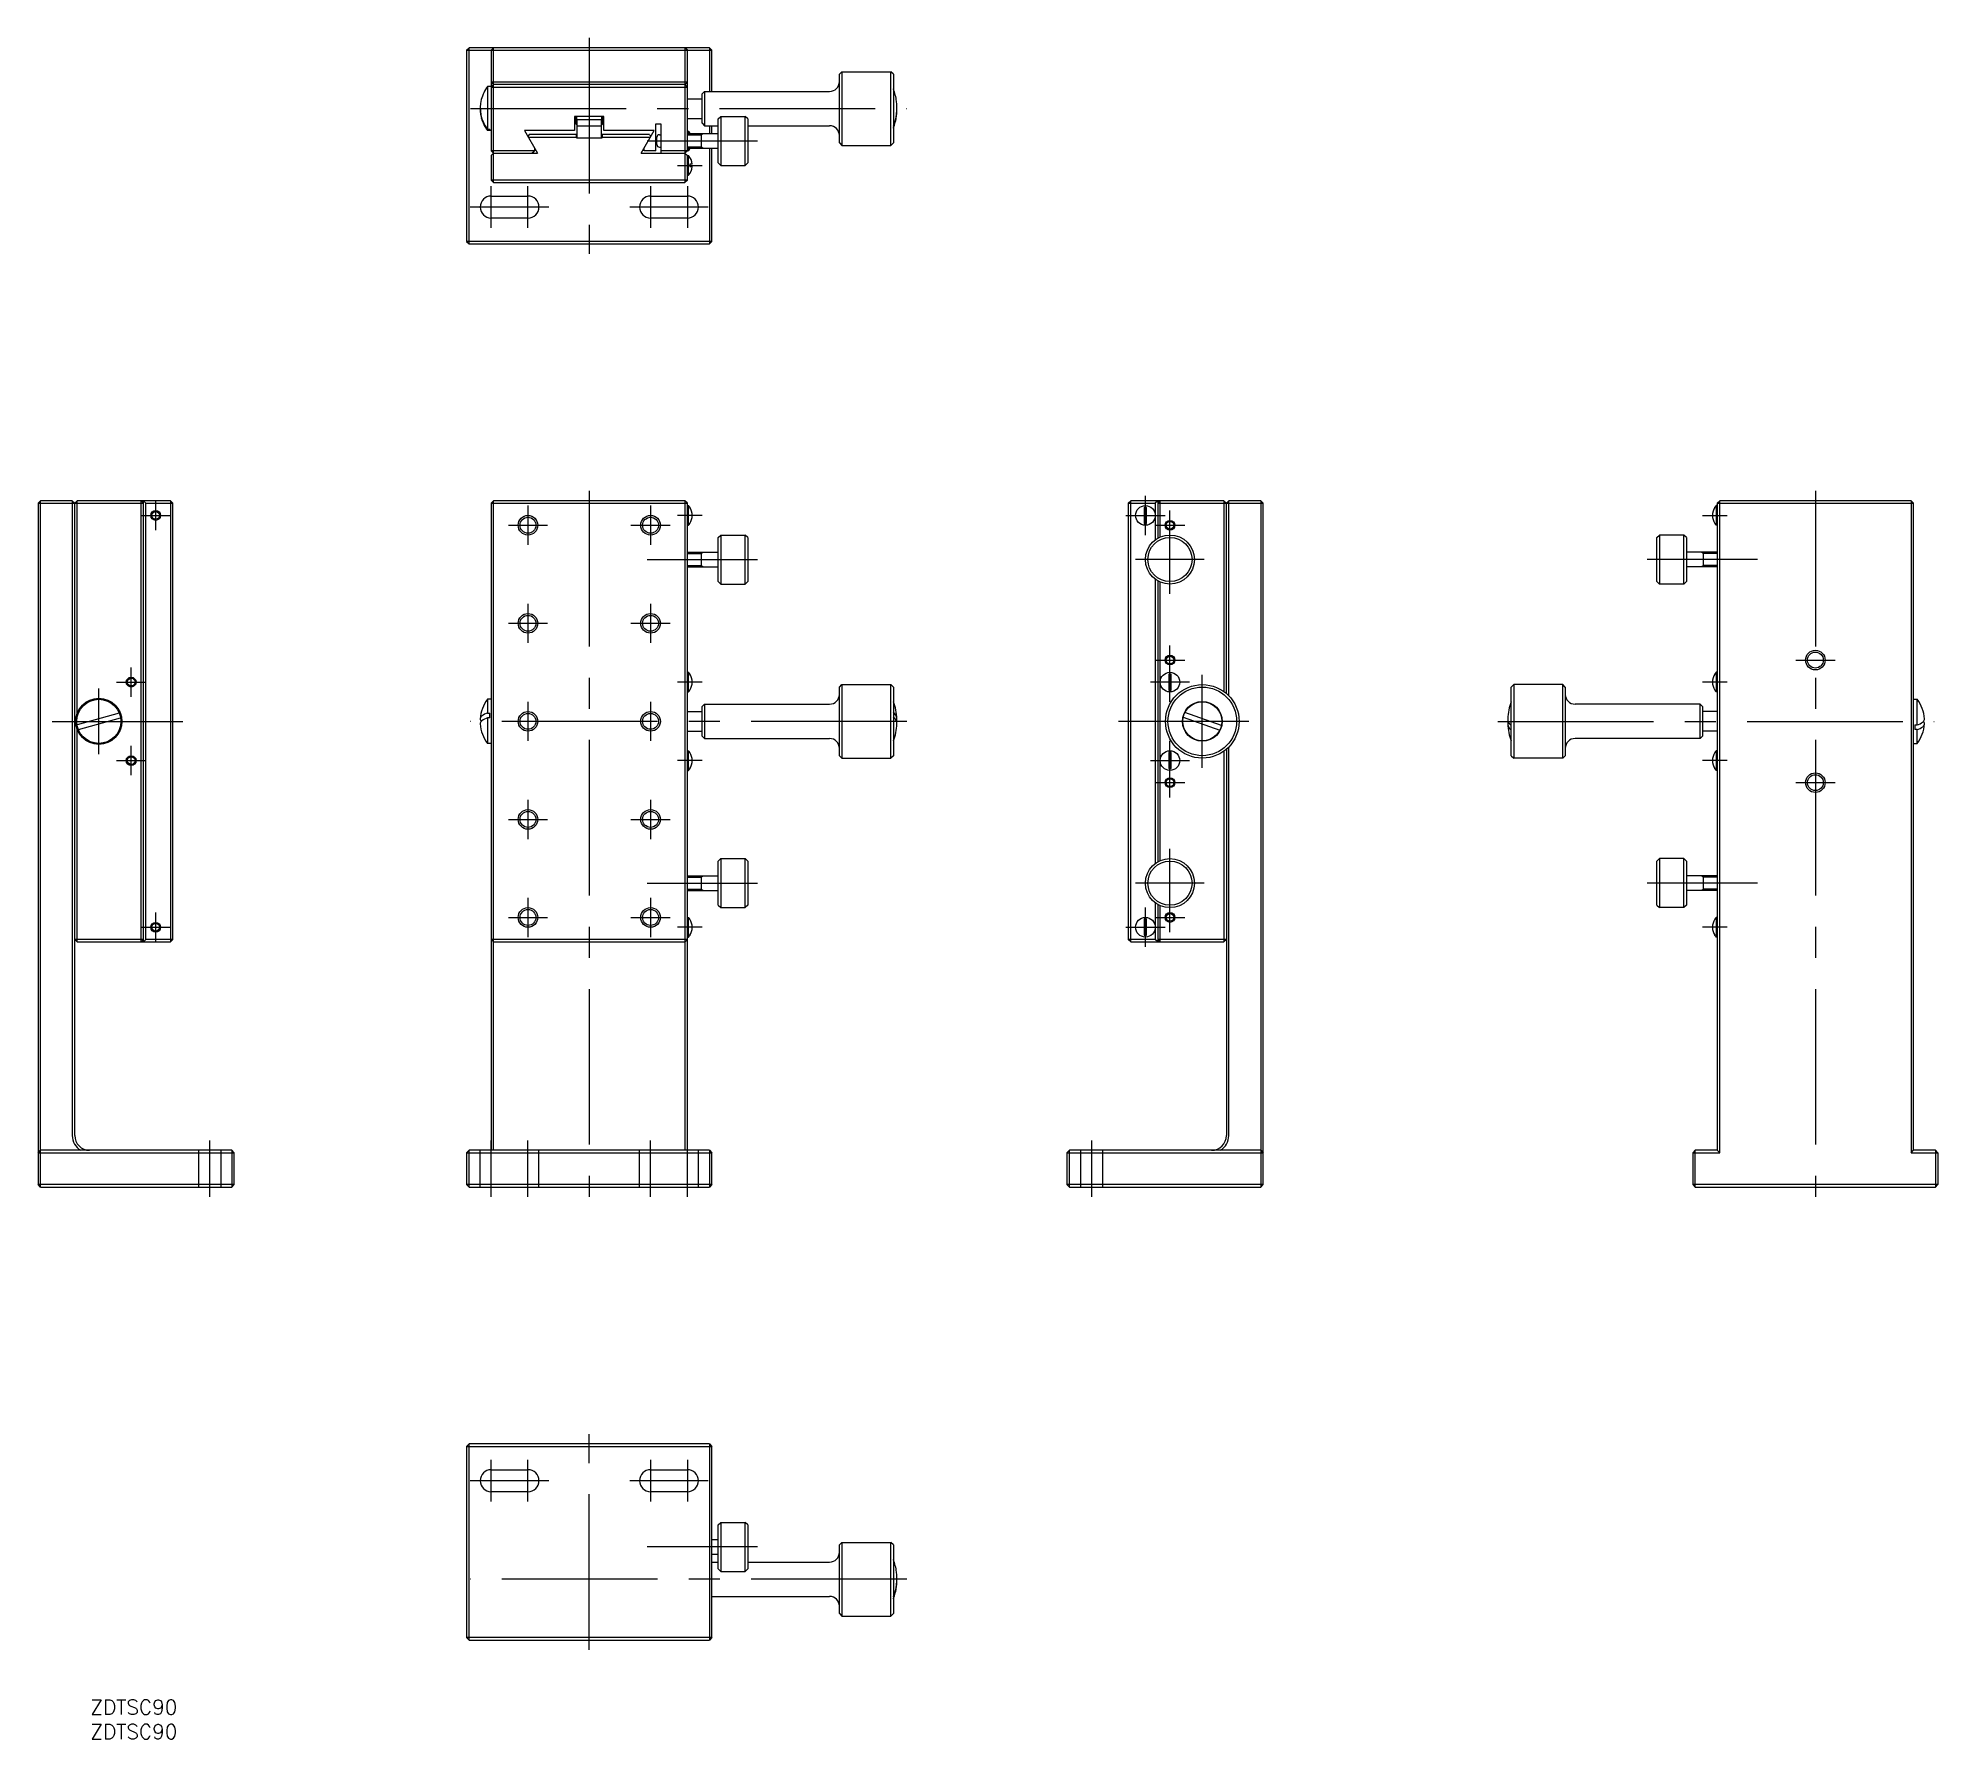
# Model space of a CAD drawing. Extents: x -112 to 275, y -33 to 314.
import ezdxf

# ---------------------------------------------------------------- set-up
doc = ezdxf.new("R2010")
doc.units = 0
doc.linetypes.add('CENTER', pattern=[50.8, 31.75, -6.35, 6.35, -6.35])
doc.linetypes.add('DASHED', pattern=[19.05, 12.7, -6.35])
doc.layers.get('0').update_dxf_attribs({"linetype": 'CONTINUOUS'})
doc.layers.add('CENTER', color=1, linetype='CENTER')
doc.styles.get("Standard").update_dxf_attribs({"font": 'txt.shx', "height": 3, "bigfont": 'bigfont.shx'})

msp = doc.modelspace()

# ---------------------------------------------------------------- linework, layer by layer
at = {"color": 7, "linetype": 'CONTINUOUS'}
for p, q in [((-25, 311.9), (-24.5, 312.4)), ((-25, 311.9), (25, 311.9)), ((-25, 311.9), (-25, 272.9)), ((24.5, 312.4), (-24.5, 312.4)), ((-24.5, 272.4), (-24.5, 312.4)), ((-19.5, 312.4), (-20, 311.9)), ((-20, 311.9), (-20, 304.5)), ((-19.5, 284.9), (-19.5, 312.4)), ((20, 311.9), (19.5, 312.4)), ((19.5, 312.4), (19.5, 284.9)), ((20, 291.4), (20, 311.9)), ((25, 311.9), (24.5, 312.4)), ((24.5, 312.4), (24.5, 303.5)), ((25, 303.5), (25, 311.9)), ((51, 307), (51.5, 307.5)), ((51, 293), (51, 307)), ((51.5, 307.5), (51.5, 292.5)), ((51.5, 307.5), (61.5, 307.5)), ((61.5, 292.5), (61.5, 307.5)), ((62, 307), (61.5, 307.5)), ((62, 307), (62, 293)), ((-20.75, 304.5), (-20.75, 295.83)), ((-19.9, 304.5), (-20.75, 304.5)), ((-20, 305.4), (-19.5, 304.9)), ((20, 305.4), (-20, 305.4)), ((-19.5, 304.9), (-20, 304.4)), ((-20, 304.4), (20, 304.4)), ((-20, 304.4), (-20, 291.4)), ((19.5, 304.9), (-19.5, 304.9)), ((19.5, 304.9), (20, 305.4)), ((19.5, 304.9), (20, 304.4)), ((23, 303), (23.5, 303.5)), ((23, 297), (23, 303)), ((23.5, 303.5), (23.5, 296.5)), ((23.5, 303.5), (49, 303.5)), ((-3, 298.4), (-3, 295.5)), ((3, 298.4), (-3, 298.4)), ((-2.75, 296.9), (-2.75, 298.4)), ((-2.55, 296.7), (-2.55, 298.4)), ((2.55, 296.7), (2.55, 298.4)), ((2.75, 296.9), (2.75, 298.4)), ((3, 295.5), (3, 298.4)), ((20, 302), (23, 302)), ((26.3, 297.9), (26.8, 298.4)), ((26.8, 298.4), (26.8, 288.4)), ((26.8, 298.4), (31.8, 298.4)), ((31.8, 288.4), (31.8, 298.4)), ((32.3, 297.9), (31.8, 298.4)), ((-20.75, 295.83), (-20.25, 295.83)), ((-20.25, 295.56), (-20.75, 295.56)), ((-20.75, 295.56), (-20.75, 295.5)), ((-20, 295.5), (-20.75, 295.5)), ((-20.25, 295.56), (-20.25, 295.83)), ((-13.21, 295.5), (-10.56, 290.9)), ((-3, 295.5), (-13.21, 295.5)), ((-12.25, 294.7), (-12.5, 294.27)), ((-2.6, 294.7), (-12.25, 294.7)), ((-3, 298), (-2.75, 298)), ((-2.75, 296.9), (-2.55, 296.7)), ((-2.6, 294), (-2.6, 294.7)), ((-2.55, 296.7), (-2.5, 296.7)), ((-2.5, 294), (-2.5, 297.7)), ((2.5, 297.7), (-2.5, 297.7)), ((-2.5, 296.5), (2.5, 296.5)), ((2.5, 294), (2.5, 297.7)), ((2.5, 296.7), (2.55, 296.7)), ((2.75, 296.9), (2.55, 296.7)), ((2.6, 294.7), (2.6, 294)), ((12.25, 294.7), (2.6, 294.7)), ((2.75, 297), (3, 297)), ((13.21, 295.5), (3, 295.5)), ((10.56, 290.9), (13.21, 295.5)), ((12.25, 294.7), (12.5, 294.27)), ((13.56, 291.4), (13.56, 296.9)), ((13.56, 296.9), (14.56, 296.9)), ((14.3, 294.65), (14.56, 294.65)), ((14.56, 296.9), (14.56, 290.9)), ((20, 298), (23, 298)), ((20, 295.4), (20.24, 295.4)), ((20, 294.9), (26.3, 294.9)), ((20.24, 294.9), (20.24, 295.4)), ((22.8, 294.9), (22.8, 291.9)), ((23, 297), (23.5, 296.5)), ((23.5, 296.5), (26.3, 296.5)), ((24.5, 296.5), (24.5, 294.9)), ((25, 294.9), (25, 296.5)), ((26.3, 288.9), (26.3, 297.9)), ((32.3, 297.9), (32.3, 288.9)), ((32.3, 296.5), (49, 296.5)), ((-11.2, 291.4), (-20, 291.4)), ((-19.5, 290.9), (-20, 291.4)), ((-20, 290.4), (-19.5, 290.9)), ((-19.5, 290.9), (-10.56, 290.9)), ((-12.46, 294.2), (-2.6, 294.2)), ((-11.7, 290.9), (-11.2, 291.4)), ((-11.2, 292.02), (-11.2, 291.4)), ((-2.6, 294), (2.6, 294)), ((2.6, 294.2), (12.46, 294.2)), ((10.56, 290.9), (19.5, 290.9)), ((11.2, 291.4), (11.2, 292.02)), ((13.56, 291.4), (11.2, 291.4)), ((13.8, 292.65), (13.8, 294.15)), ((14.3, 292.15), (14.56, 292.15)), ((20.24, 291.4), (14.56, 291.4)), ((20, 291.4), (19.5, 290.9)), ((19.5, 290.9), (20, 290.4)), ((20, 291.9), (26.3, 291.9)), ((20.24, 291.4), (20.24, 291.9)), ((24.5, 291.9), (24.5, 272.4)), ((25, 272.9), (25, 291.9)), ((51, 293), (51.5, 292.5)), ((51.5, 292.5), (61.5, 292.5)), ((62, 293), (61.5, 292.5)), ((-20, 290.4), (-20, 285.4)), ((20, 285.4), (20, 290.4)), ((20, 290.4), (20.24, 290.4)), ((20.24, 286.4), (20.24, 290.4)), ((20.99, 288.65), (20.5, 288.65)), ((20.5, 288.65), (20.5, 288.15)), ((20.5, 288.15), (20.99, 288.15)), ((26.3, 288.9), (26.8, 288.4)), ((26.8, 288.4), (31.8, 288.4)), ((32.3, 288.9), (31.8, 288.4)), ((-19.5, 284.9), (-20, 285.4)), ((20, 285.4), (-20, 285.4)), ((-19.5, 284.9), (19.5, 284.9)), ((20, 285.4), (19.5, 284.9)), ((20, 286.4), (20.24, 286.4)), ((-20, 282.15), (-12.5, 282.15)), ((12.5, 282.15), (20, 282.15)), ((-12.5, 277.65), (-20, 277.65)), ((20, 277.65), (12.5, 277.65)), ((-25, 272.9), (-24.5, 272.4)), ((25, 272.9), (-25, 272.9)), ((-24.5, 272.4), (24.5, 272.4)), ((24.5, 272.4), (25, 272.9)), ((-111.9, 220), (-112.4, 219.5)), ((-112.4, 219.5), (-90.9, 219.5)), ((-112.4, 219.5), (-112.4, 80.5)), ((-105.4, 220), (-111.9, 220)), ((-111.9, 80), (-111.9, 220)), ((-105.4, 220), (-104.9, 219.5)), ((-105.4, 220), (-105.4, 90.5)), ((-104.9, 219.5), (-104.4, 220)), ((-104.9, 90.5), (-104.9, 219.5)), ((-104.4, 176.65), (-104.4, 220)), ((-85.4, 220), (-104.4, 220)), ((-90.9, 219.5), (-91.4, 220)), ((-91.4, 220), (-91.4, 130)), ((-90.9, 130), (-90.9, 220)), ((-90.4, 219.5), (-90.9, 220)), ((-90.4, 219.5), (-84.9, 219.5)), ((-90.4, 130.5), (-90.4, 219.5)), ((-85.4, 220), (-85.4, 130)), ((-85.4, 220), (-84.9, 219.5)), ((-84.9, 130.5), (-84.9, 219.5)), ((-19.5, 220), (-20, 219.5)), ((-20, 219.5), (-20, 87.5)), ((-20, 219.5), (20, 219.5)), ((-19.5, 87.5), (-19.5, 220)), ((19.5, 220), (-19.5, 220)), ((19.5, 220), (19.5, 87.5)), ((20, 219.5), (19.5, 220)), ((20, 87.5), (20, 219.5)), ((20, 219), (20.24, 219)), ((20.24, 215), (20.24, 219)), ((20.5, 218.66), (20.5, 218.64)), ((109.9, 219.5), (110.4, 220)), ((109.9, 219.5), (109.9, 130.5)), ((109.9, 219.5), (115.4, 219.5)), ((129.4, 220), (110.4, 220)), ((110.4, 130), (110.4, 220)), ((113.15, 218.64), (113.15, 215.36)), ((113.65, 215.36), (113.65, 218.64)), ((115.9, 220), (115.4, 219.5)), ((115.4, 219.5), (115.4, 212)), ((115.9, 220), (115.9, 212.33)), ((116.4, 220), (115.9, 219.5)), ((115.9, 219.5), (137.4, 219.5)), ((116.4, 212.58), (116.4, 220)), ((129.4, 220), (129.9, 219.5)), ((129.4, 220), (129.4, 181.07)), ((129.9, 219.5), (130.4, 220)), ((129.9, 180.68), (129.9, 219.5)), ((130.4, 180.2), (130.4, 220)), ((136.9, 220), (130.4, 220)), ((137.4, 219.5), (136.9, 220)), ((136.9, 220), (136.9, 80)), ((137.4, 80.5), (137.4, 219.5)), ((229.5, 218.64), (229.5, 218.66)), ((229.76, 219), (229.76, 215)), ((230, 219), (229.76, 219)), ((230, 219.5), (230.5, 220)), ((230, 219.5), (230, 87.5)), ((230, 219.5), (270, 219.5)), ((230.5, 87), (230.5, 220)), ((269.5, 220), (230.5, 220)), ((269.5, 220), (270, 219.5)), ((269.5, 220), (269.5, 87)), ((270, 87.5), (270, 219.5)), ((20, 215), (20.24, 215)), ((20.5, 215.36), (20.5, 215.34)), ((229.5, 215.34), (229.5, 215.36)), ((230, 215), (229.76, 215)), ((20, 209.5), (26.3, 209.5)), ((22.8, 209.5), (22.8, 206.5)), ((26.3, 212.5), (26.8, 213)), ((26.3, 203.5), (26.3, 212.5)), ((26.8, 213), (26.8, 203)), ((26.8, 213), (31.8, 213)), ((31.8, 203), (31.8, 213)), ((32.3, 212.5), (31.8, 213)), ((32.3, 212.5), (32.3, 203.5)), ((217.7, 212.5), (218.2, 213)), ((217.7, 203.5), (217.7, 212.5)), ((218.2, 213), (218.2, 203)), ((223.2, 213), (218.2, 213)), ((223.2, 203), (223.2, 213)), ((223.7, 212.5), (223.2, 213)), ((223.7, 212.5), (223.7, 203.5)), ((230, 209.5), (223.7, 209.5)), ((227.2, 206.5), (227.2, 209.5)), ((20, 206.5), (26.3, 206.5)), ((230, 206.5), (223.7, 206.5)), ((26.3, 203.5), (26.8, 203)), ((26.8, 203), (31.8, 203)), ((32.3, 203.5), (31.8, 203)), ((115.4, 204), (115.4, 146)), ((115.9, 203.67), (115.9, 146.33)), ((116.4, 146.58), (116.4, 203.42)), ((217.7, 203.5), (218.2, 203)), ((223.2, 203), (218.2, 203)), ((223.7, 203.5), (223.2, 203)), ((20, 185), (20.24, 185)), ((20.24, 181), (20.24, 185)), ((20.5, 184.66), (20.5, 184.64)), ((51, 182), (51.5, 182.5)), ((51.5, 182.5), (51.5, 167.5)), ((51.5, 182.5), (61.5, 182.5)), ((61.5, 167.5), (61.5, 182.5)), ((62, 182), (61.5, 182.5)), ((118.15, 184.64), (118.15, 181.36)), ((118.65, 181.36), (118.65, 184.64)), ((188, 182), (188.5, 182.5)), ((188.5, 182.5), (188.5, 167.5)), ((198.5, 182.5), (188.5, 182.5)), ((198.5, 167.5), (198.5, 182.5)), ((199, 182), (198.5, 182.5)), ((229.5, 184.64), (229.5, 184.66)), ((229.76, 185), (229.76, 181)), ((230, 185), (229.76, 185)), ((-20.75, 179.5), (-20.75, 176.68)), ((-20, 179.5), (-20.75, 179.5)), ((20, 181), (20.24, 181)), ((20.5, 181.36), (20.5, 181.34)), ((23, 178), (23.5, 178.5)), ((23.5, 178.5), (23.5, 171.5)), ((23.5, 178.5), (49, 178.5)), ((51, 168), (51, 182)), ((62, 182), (62, 168)), ((188, 168), (188, 182)), ((199, 182), (199, 168)), ((226.5, 178.5), (201, 178.5)), ((226.5, 171.5), (226.5, 178.5)), ((227, 178), (226.5, 178.5)), ((229.5, 181.34), (229.5, 181.36)), ((230, 181), (229.76, 181)), ((270, 179.5), (270.75, 179.5)), ((270.75, 174.28), (270.75, 179.5)), ((-95.83, 176.68), (-104.44, 174.28)), ((-104.17, 173.32), (-95.56, 175.72)), ((-20.75, 176.68), (-20.25, 176.68)), ((-20.25, 175.72), (-20.75, 175.72)), ((-20.75, 175.72), (-20.75, 170.5)), ((-20.25, 175.72), (-20.25, 176.68)), ((20, 177), (23, 177)), ((23, 172), (23, 178)), ((121.1, 175.87), (128.57, 173.19)), ((128.9, 174.13), (121.43, 176.81)), ((227, 178), (227, 172)), ((230, 177), (227, 177)), ((-104.4, 130), (-104.4, 173.35)), ((-20, 170.5), (-20.75, 170.5)), ((20, 173), (23, 173)), ((23, 172), (23.5, 171.5)), ((23.5, 171.5), (49, 171.5)), ((226.5, 171.5), (201, 171.5)), ((227, 172), (226.5, 171.5)), ((230, 173), (227, 173)), ((270, 170.5), (270.75, 170.5)), ((270.25, 174.28), (270.25, 173.32)), ((270.25, 174.28), (270.75, 174.28)), ((270.75, 173.32), (270.25, 173.32)), ((270.75, 170.5), (270.75, 173.32)), ((20, 169), (20.24, 169)), ((20.24, 165), (20.24, 169)), ((20.5, 168.66), (20.5, 168.64)), ((51, 168), (51.5, 167.5)), ((51.5, 167.5), (61.5, 167.5)), ((62, 168), (61.5, 167.5)), ((118.15, 168.64), (118.15, 165.36)), ((118.65, 165.36), (118.65, 168.64)), ((129.4, 168.93), (129.4, 130)), ((129.9, 169.32), (129.9, 90.5)), ((130.4, 90.5), (130.4, 169.8)), ((188, 168), (188.5, 167.5)), ((198.5, 167.5), (188.5, 167.5)), ((199, 168), (198.5, 167.5)), ((229.5, 168.64), (229.5, 168.66)), ((229.76, 169), (229.76, 165)), ((230, 169), (229.76, 169)), ((20, 165), (20.24, 165)), ((20.5, 165.36), (20.5, 165.34)), ((229.5, 165.34), (229.5, 165.36)), ((230, 165), (229.76, 165)), ((20, 143.5), (26.3, 143.5)), ((22.8, 143.5), (22.8, 140.5)), ((26.3, 146.5), (26.8, 147)), ((26.3, 137.5), (26.3, 146.5)), ((26.8, 147), (26.8, 137)), ((26.8, 147), (31.8, 147)), ((31.8, 137), (31.8, 147)), ((32.3, 146.5), (31.8, 147)), ((32.3, 146.5), (32.3, 137.5)), ((217.7, 146.5), (218.2, 147)), ((217.7, 137.5), (217.7, 146.5)), ((218.2, 147), (218.2, 137)), ((223.2, 147), (218.2, 147)), ((223.2, 137), (223.2, 147)), ((223.7, 146.5), (223.2, 147)), ((223.7, 146.5), (223.7, 137.5)), ((230, 143.5), (223.7, 143.5)), ((227.2, 140.5), (227.2, 143.5)), ((20, 140.5), (26.3, 140.5)), ((230, 140.5), (223.7, 140.5)), ((26.3, 137.5), (26.8, 137)), ((26.8, 137), (31.8, 137)), ((32.3, 137.5), (31.8, 137)), ((115.4, 138), (115.4, 130.5)), ((115.9, 137.67), (115.9, 130)), ((116.4, 130), (116.4, 137.42)), ((217.7, 137.5), (218.2, 137)), ((223.2, 137), (218.2, 137)), ((223.7, 137.5), (223.2, 137)), ((20, 135), (20.24, 135)), ((20.24, 131), (20.24, 135)), ((20.5, 134.66), (20.5, 134.64)), ((113.15, 134.64), (113.15, 131.36)), ((113.65, 131.36), (113.65, 134.64)), ((229.5, 134.64), (229.5, 134.66)), ((229.76, 135), (229.76, 131)), ((230, 135), (229.76, 135)), ((-104.9, 130.5), (-104.4, 130)), ((-90.9, 130.5), (-104.9, 130.5)), ((-104.4, 130), (-85.4, 130)), ((-91.4, 130), (-90.9, 130.5)), ((-90.4, 130.5), (-90.9, 130)), ((-84.9, 130.5), (-90.4, 130.5)), ((-84.9, 130.5), (-85.4, 130)), ((20, 130.5), (-20, 130.5)), ((-20, 130.5), (-19.5, 130)), ((-19.5, 130), (19.5, 130)), ((19.5, 130), (20, 130.5)), ((20, 131), (20.24, 131)), ((20.5, 131.36), (20.5, 131.34)), ((110.4, 130), (109.9, 130.5)), ((115.4, 130.5), (109.9, 130.5)), ((110.4, 130), (129.4, 130)), ((115.9, 130), (115.4, 130.5)), ((129.9, 130.5), (115.9, 130.5)), ((115.9, 130.5), (116.4, 130)), ((129.9, 130.5), (129.4, 130)), ((229.5, 131.34), (229.5, 131.36)), ((230, 131), (229.76, 131)), ((-112.4, 87), (-111.9, 87.5)), ((-112.4, 87), (-72.4, 87)), ((-72.9, 87.5), (-111.9, 87.5)), ((-72.4, 87), (-72.9, 87.5)), ((-72.9, 87.5), (-72.9, 80)), ((-72.4, 80.5), (-72.4, 87)), ((-25, 87), (-24.5, 87.5)), ((-25, 87), (25, 87)), ((-25, 87), (-25, 80.5)), ((24.5, 87.5), (-24.5, 87.5)), ((-24.5, 80), (-24.5, 87.5)), ((24.5, 87.5), (25, 87)), ((24.5, 87.5), (24.5, 80)), ((25, 80.5), (25, 87)), ((97.9, 87.5), (97.4, 87)), ((97.4, 87), (137.4, 87)), ((97.4, 87), (97.4, 80.5)), ((136.9, 87.5), (97.9, 87.5)), ((97.9, 80), (97.9, 87.5)), ((136.9, 87.5), (137.4, 87)), ((225.5, 87.5), (225, 87)), ((225, 87), (230.5, 87)), ((225, 87), (225, 80.5)), ((230, 87.5), (225.5, 87.5)), ((225.5, 80), (225.5, 87.5)), ((230, 87.5), (230.5, 87)), ((269.5, 87), (270, 87.5)), ((269.5, 87), (275, 87)), ((274.5, 87.5), (270, 87.5)), ((275, 87), (274.5, 87.5)), ((274.5, 87.5), (274.5, 80)), ((275, 87), (275, 80.5)), ((-111.9, 80), (-112.4, 80.5)), ((-72.4, 80.5), (-112.4, 80.5)), ((-111.9, 80), (-72.9, 80)), ((-72.9, 80), (-72.4, 80.5)), ((-25, 80.5), (-24.5, 80)), ((25, 80.5), (-25, 80.5)), ((-24.5, 80), (24.5, 80)), ((25, 80.5), (24.5, 80)), ((97.4, 80.5), (97.9, 80)), ((137.4, 80.5), (97.4, 80.5)), ((97.9, 80), (136.9, 80)), ((136.9, 80), (137.4, 80.5)), ((225, 80.5), (225.5, 80)), ((275, 80.5), (225, 80.5)), ((225.5, 80), (274.5, 80)), ((274.5, 80), (275, 80.5)), ((-25, 27.1), (-24.5, 27.6)), ((-24.5, -12.4), (-24.5, 27.6)), ((24.5, 27.6), (-24.5, 27.6)), ((24.5, 27.6), (25, 27.1)), ((24.5, 27.6), (24.5, -12.4)), ((-25, 27.1), (-25, -11.9)), ((-25, 27.1), (25, 27.1)), ((25, -11.9), (25, 27.1)), ((-20, 22.35), (-12.5, 22.35)), ((12.5, 22.35), (20, 22.35)), ((-12.5, 17.85), (-20, 17.85)), ((20, 17.85), (12.5, 17.85)), ((25, 8.1), (26.3, 8.1)), ((26.3, 11.1), (26.8, 11.6)), ((26.3, 2.1), (26.3, 11.1)), ((26.8, 11.6), (26.8, 1.6)), ((26.8, 11.6), (31.8, 11.6)), ((31.8, 1.6), (31.8, 11.6)), ((32.3, 11.1), (31.8, 11.6)), ((32.3, 11.1), (32.3, 2.1)), ((25, 5.1), (26.3, 5.1)), ((51, 7), (51.5, 7.5)), ((51, -7), (51, 7)), ((51.5, 7.5), (51.5, -7.5)), ((51.5, 7.5), (61.5, 7.5)), ((61.5, -7.5), (61.5, 7.5)), ((62, 7), (61.5, 7.5)), ((62, 7), (62, -7)), ((25, 3.5), (26.3, 3.5)), ((26.3, 2.1), (26.8, 1.6)), ((26.8, 1.6), (31.8, 1.6)), ((32.3, 2.1), (31.8, 1.6)), ((32.3, 3.5), (49, 3.5)), ((25, -3.5), (49, -3.5)), ((51, -7), (51.5, -7.5)), ((51.5, -7.5), (61.5, -7.5)), ((62, -7), (61.5, -7.5)), ((25, -11.9), (-25, -11.9)), ((-25, -11.9), (-24.5, -12.4)), ((-24.5, -12.4), (24.5, -12.4)), ((25, -11.9), (24.5, -12.4))]:
    msp.add_line(p, q, dxfattribs=at)
at = {"color": 3, "linetype": 'CONTINUOUS'}
for p, q in [((20, 294.63), (22.8, 294.63)), ((22.8, 294.63), (23.27, 294.9)), ((20, 292.17), (22.8, 292.17)), ((22.8, 292.17), (23.27, 291.9)), ((20, 209.23), (22.8, 209.23)), ((22.8, 209.23), (23.27, 209.5)), ((227.2, 209.23), (226.73, 209.5)), ((230, 209.23), (227.2, 209.23)), ((20, 206.77), (22.8, 206.77)), ((22.8, 206.77), (23.27, 206.5)), ((227.2, 206.77), (226.73, 206.5)), ((230, 206.77), (227.2, 206.77)), ((22.8, 143.23), (23.27, 143.5)), ((227.2, 143.23), (226.73, 143.5)), ((20, 143.23), (22.8, 143.23)), ((20, 140.77), (22.8, 140.77)), ((22.8, 140.77), (23.27, 140.5)), ((227.2, 140.77), (226.73, 140.5)), ((230, 143.23), (227.2, 143.23)), ((230, 140.77), (227.2, 140.77))]:
    msp.add_line(p, q, dxfattribs=at)
at = {"color": 3, "linetype": 'DASHED'}
for p, q in [((-79.65, 87.5), (-79.65, 80)), ((-75.15, 87.5), (-75.15, 80)), ((-22.25, 80), (-22.25, 87.5)), ((-10.25, 80), (-10.25, 87.5)), ((10.25, 80), (10.25, 87.5)), ((22.25, 80), (22.25, 87.5)), ((100.15, 87.5), (100.15, 80)), ((104.65, 87.5), (104.65, 80))]:
    msp.add_line(p, q, dxfattribs=at)
at = {"color": 3, "linetype": 'CONTINUOUS'}
for centre, radius in [((-88.4, 217), 1), ((-12.5, 215), 2), ((12.5, 215), 2), ((118.4, 215), 1), ((-12.5, 195), 2), ((12.5, 195), 2), ((118.4, 187.5), 1), ((250, 187.5), 2), ((-93.4, 183), 1), ((-12.5, 175), 2), ((12.5, 175), 2), ((-93.4, 167), 1), ((118.4, 162.5), 1), ((250, 162.5), 2), ((-12.5, 155), 2), ((12.5, 155), 2), ((-12.5, 135), 2), ((12.5, 135), 2), ((118.4, 135), 1), ((-88.4, 133), 1)]:
    msp.add_circle(centre, radius, dxfattribs=at)
at = {"color": 7, "linetype": 'CONTINUOUS'}
for centre, radius in [((-88.4, 217), 0.783), ((113.4, 217), 2), ((-12.5, 215), 1.62), ((12.5, 215), 1.62), ((118.4, 215), 0.783), ((118.4, 208), 5), ((118.4, 208), 4.5), ((-12.5, 195), 1.62), ((12.5, 195), 1.62), ((118.4, 187.5), 0.783), ((250, 187.5), 1.62), ((-93.4, 183), 0.783), ((118.4, 183), 2), ((125, 175), 7.5), ((-100, 175), 4.7), ((-100, 175), 4.5), ((125, 175), 7), ((125, 175), 4.05), ((125, 175), 4), ((-12.5, 175), 1.62), ((12.5, 175), 1.62), ((-93.4, 167), 0.783), ((118.4, 167), 2), ((118.4, 162.5), 0.783), ((250, 162.5), 1.62), ((-12.5, 155), 1.62), ((12.5, 155), 1.62), ((118.4, 142), 5), ((118.4, 142), 4.5), ((-12.5, 135), 1.62), ((12.5, 135), 1.62), ((118.4, 135), 0.783), ((-88.4, 133), 0.783), ((113.4, 133), 2)]:
    msp.add_circle(centre, radius, dxfattribs=at)
for centre, radius, start, end in [((-14.75, 300), 7.5, 143.1301, 165.6328), ((49, 305.5), 2, 270, 0), ((51.71, 300), 11.04, 7.7044, 21.2427), ((-15.23, 300.13), 7, 165.7091, 217.9781), ((-15.2, 299.88), 7.03, 178.7159, 217.9017), ((52.92, 300.17), 9.82, 337.6341, 7.6766), ((52.9, 299.84), 9.84, 337.6563, 0.9544), ((51.71, 300), 11.04, 338.7573, 352.2956), ((-14.75, 300), 7.5, 194.3672, 216.8699), ((14.3, 294.15), 0.5, 90, 180), ((18, 293.4), 3, 30, 41.8103), ((49, 294.5), 2, 0, 90), ((14.3, 292.65), 0.5, 180, 270), ((18, 293.4), 3, 318.1897, 330), ((18, 288.4), 3, 4.7802, 41.8103), ((18, 288.4), 3, 318.1897, 355.2198), ((-20, 279.9), 2.25, 90, 270), ((-12.5, 279.9), 2.25, 270, 90), ((12.5, 279.9), 2.25, 90, 270), ((20, 279.9), 2.25, 270, 90), ((18, 217), 3, 33.5573, 41.8103), ((18, 217), 2.99, 326.7454, 33.2546), ((113.4, 217), 1.66, 81.3293, 98.6707), ((232, 217), 2.99, 146.7454, 213.2546), ((232, 217), 3, 138.1897, 146.4427), ((18, 217), 3, 318.1897, 326.4427), ((113.4, 217), 1.66, 261.3293, 278.6707), ((232, 217), 3, 213.5573, 221.8103), ((18, 183), 3, 33.5573, 41.8103), ((18, 183), 2.99, 326.7454, 33.2546), ((118.4, 183), 1.66, 81.3293, 98.6707), ((232, 183), 2.99, 146.7454, 213.2546), ((232, 183), 3, 138.1897, 146.4427), ((-14.75, 175), 7.5, 143.1301, 176.0313), ((18, 183), 3, 318.1897, 326.4427), ((49, 180.5), 2, 270, 0), ((51.71, 175), 11.04, 2.7581, 21.2427), ((118.4, 183), 1.66, 261.3293, 278.6707), ((198.29, 175), 11.04, 158.7573, 177.2419), ((201, 180.5), 2, 180, 270), ((232, 183), 3, 213.5573, 221.8103), ((264.75, 175), 7.5, 3.9687, 36.8699), ((-21.69, 175.48), 0.544, 169.8368, 190.1632), ((-21.69, 174.52), 0.544, 169.8425, 183.9498), ((-14.75, 175), 7.5, 183.9687, 216.8699), ((-21.53, 175.44), 0.706, 142.8737, 168.7566), ((-21.53, 175.52), 0.706, 191.2434, 217.1263), ((-21.53, 174.48), 0.706, 142.8737, 168.7566), ((-21.05, 175.08), 1.31, 129.2948, 143.2742), ((-21.05, 174.12), 1.31, 129.2948, 143.2742), ((-21.05, 175.88), 1.31, 216.7258, 222.2404), ((-19.54, 172.99), 3.89, 108.1521, 126.9559), ((-19.54, 172.03), 3.89, 108.1521, 126.9559), ((60.34, 174.86), 2.56, 31.3884, 49.7101), ((60.34, 173.91), 2.56, 31.3884, 49.7101), ((51.71, 175), 11.04, 338.7573, 357.2419), ((61.4, 175.48), 1.34, 339.1839, 32.3112), ((61.33, 174.52), 1.4, 358.1005, 31.5492), ((188.67, 175.48), 1.4, 178.1005, 211.5492), ((188.6, 174.52), 1.34, 159.1839, 212.3112), ((198.29, 175), 11.04, 182.7581, 201.2427), ((189.66, 176.09), 2.56, 211.3884, 229.7101), ((269.54, 177.97), 3.89, 288.1521, 306.9559), ((264.75, 175), 7.5, 323.1301, 356.0313), ((271.05, 175.88), 1.31, 309.2948, 323.2742), ((271.05, 174.12), 1.31, 36.7258, 42.2404), ((271.53, 175.52), 0.706, 322.8737, 348.7566), ((271.53, 174.48), 0.706, 11.2434, 37.1263), ((271.53, 174.56), 0.706, 322.8737, 348.7566), ((271.69, 175.48), 0.544, 349.8425, 3.9498), ((271.69, 174.52), 0.544, 349.8368, 10.1632), ((49, 169.5), 2, 0, 90), ((189.66, 175.14), 2.56, 211.3884, 229.7101), ((201, 169.5), 2, 90, 180), ((269.54, 177.01), 3.89, 288.1521, 306.9559), ((271.05, 174.92), 1.31, 309.2948, 323.2742), ((18, 167), 3, 33.5573, 41.8103), ((18, 167), 2.99, 326.7454, 33.2546), ((118.4, 167), 1.66, 81.3293, 98.6707), ((232, 167), 2.99, 146.7454, 213.2546), ((232, 167), 3, 138.1897, 146.4427), ((18, 167), 3, 318.1897, 326.4427), ((118.4, 167), 1.66, 261.3293, 278.6707), ((232, 167), 3, 213.5573, 221.8103), ((18, 133), 3, 33.5573, 41.8103), ((18, 133), 2.99, 326.7454, 33.2546), ((113.4, 133), 1.66, 81.3293, 98.6707), ((232, 133), 2.99, 146.7454, 213.2546), ((232, 133), 3, 138.1897, 146.4427), ((18, 133), 3, 318.1897, 326.4427), ((113.4, 133), 1.66, 261.3293, 278.6707), ((232, 133), 3, 213.5573, 221.8103), ((-101.9, 90.5), 3.5, 180, 238.9973), ((-101.9, 90.5), 3, 180, 270), ((126.9, 90.5), 3, 270, 0), ((126.9, 90.5), 3.5, 301.0027, 0), ((-20, 20.1), 2.25, 90, 270), ((-12.5, 20.1), 2.25, 270, 90), ((12.5, 20.1), 2.25, 90, 270), ((20, 20.1), 2.25, 270, 90), ((49, 5.5), 2, 270, 0), ((51.71, 0), 11.04, 7.7044, 21.2427), ((52.92, 0.17), 9.82, 337.6341, 7.6766), ((52.9, -0.16), 9.84, 337.6563, 0.9544), ((49, -5.5), 2, 0, 90), ((51.71, 0), 11.04, 338.7573, 352.2956)]:
    msp.add_arc(centre, radius, start, end, dxfattribs=at)
at = {"layer": 'CENTER', "color": 1, "linetype": 'CENTER'}
for p, q in [((0, 314.4), (0, 270.4)), ((-24.23, 300), (64.74, 300)), ((11.8, 293.4), (34.3, 293.4)), ((18, 288.4), (22.99, 288.4)), ((-20, 275.65), (-20, 284.15)), ((-12.5, 275.65), (-12.5, 284.15)), ((12.5, 284.15), (12.5, 275.65)), ((20, 284.15), (20, 275.65)), ((-8.25, 279.9), (-24.25, 279.9)), ((24.25, 279.9), (8.25, 279.9)), ((0, 222), (0, 78)), ((113.4, 213), (113.4, 221)), ((250, 222), (250, 78)), ((-91.4, 217), (-85.4, 217)), ((-88.4, 214), (-88.4, 220)), ((-12.5, 219), (-12.5, 211)), ((12.5, 219), (12.5, 211)), ((22.99, 217), (18, 217)), ((109.4, 217), (117.4, 217)), ((118.4, 201), (118.4, 218)), ((227.01, 217), (232, 217)), ((-16.5, 215), (-8.5, 215)), ((8.5, 215), (16.5, 215)), ((115.4, 215), (121.4, 215)), ((11.8, 208), (34.3, 208)), ((125.4, 208), (111.4, 208)), ((238.2, 208), (215.7, 208)), ((-12.5, 199), (-12.5, 191)), ((12.5, 199), (12.5, 191)), ((-16.5, 195), (-8.5, 195)), ((8.5, 195), (16.5, 195)), ((118.4, 179), (118.4, 190.5)), ((-93.4, 180), (-93.4, 186)), ((115.4, 187.5), (121.4, 187.5)), ((246, 187.5), (254, 187.5)), ((-96.4, 183), (-90.4, 183)), ((22.99, 183), (18, 183)), ((122.4, 183), (114.4, 183)), ((125, 165.5), (125, 184.5)), ((232, 183), (227.01, 183)), ((-100, 168.3), (-100, 181.7)), ((-12.5, 179), (-12.5, 171)), ((12.5, 179), (12.5, 171)), ((-109.5, 175), (-82.9, 175)), ((64.74, 175), (-24.23, 175)), ((134.5, 175), (107.9, 175)), ((185.26, 175), (274.23, 175)), ((118.4, 159.5), (118.4, 171)), ((-96.4, 167), (-90.4, 167)), ((-93.4, 164), (-93.4, 170)), ((22.99, 167), (18, 167)), ((114.4, 167), (122.4, 167)), ((232, 167), (227.01, 167)), ((-12.5, 159), (-12.5, 151)), ((12.5, 159), (12.5, 151)), ((115.4, 162.5), (121.4, 162.5)), ((246, 162.5), (254, 162.5)), ((-16.5, 155), (-8.5, 155)), ((8.5, 155), (16.5, 155)), ((118.4, 132), (118.4, 149)), ((11.8, 142), (34.3, 142)), ((125.4, 142), (111.4, 142)), ((238.2, 142), (215.7, 142)), ((-88.4, 130), (-88.4, 136)), ((-12.5, 139), (-12.5, 131)), ((12.5, 139), (12.5, 131)), ((113.4, 129), (113.4, 137)), ((-91.4, 133), (-85.4, 133)), ((-16.5, 135), (-8.5, 135)), ((8.5, 135), (16.5, 135)), ((22.99, 133), (18, 133)), ((109.4, 133), (117.4, 133)), ((115.4, 135), (121.4, 135)), ((232, 133), (227.01, 133)), ((-77.4, 89.5), (-77.4, 78)), ((-20, 78), (-20, 89.5)), ((-12.5, 78), (-12.5, 89.5)), ((12.5, 78), (12.5, 89.5)), ((20, 78), (20, 89.5)), ((102.4, 89.5), (102.4, 78)), ((0, -14.4), (0, 29.6)), ((-20, 15.85), (-20, 24.35)), ((-12.5, 15.85), (-12.5, 24.35)), ((12.5, 24.35), (12.5, 15.85)), ((20, 24.35), (20, 15.85)), ((-8.25, 20.1), (-24.25, 20.1)), ((24.25, 20.1), (8.25, 20.1)), ((34.3, 6.6), (11.8, 6.6)), ((64.74, 0), (-24.23, 0))]:
    msp.add_line(p, q, dxfattribs=at)

# ---------------------------------------------------------------- texts
at = {"color": 7, "linetype": 'CONTINUOUS'}
for p in [(-101.72, -27.59), (-101.72, -32.59)]:
    msp.add_text('ZDTSC90', height=3, dxfattribs=at).set_placement(p)

doc.saveas('drawing.dxf')
